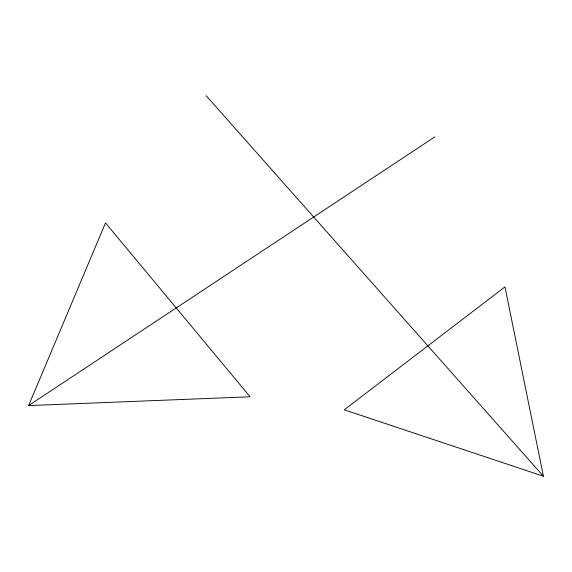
<?xml version="1.0" encoding="UTF-8"?>
<svg xmlns="http://www.w3.org/2000/svg" width="572" height="572" viewBox="0 0 572 572"><rect width="100%" height="100%" fill="white"/><g stroke="black" fill="none" stroke-linecap="round" stroke-linejoin="round"><path stroke-width="0.86" d="M28.6 405.584L105.505 222.887L250.1 396.782L28.6 405.584L434.791 136.894M543.4 476.211L344.237 409.809L504.983 286.879L543.4 476.211L206.235 95.789"/></g></svg>
